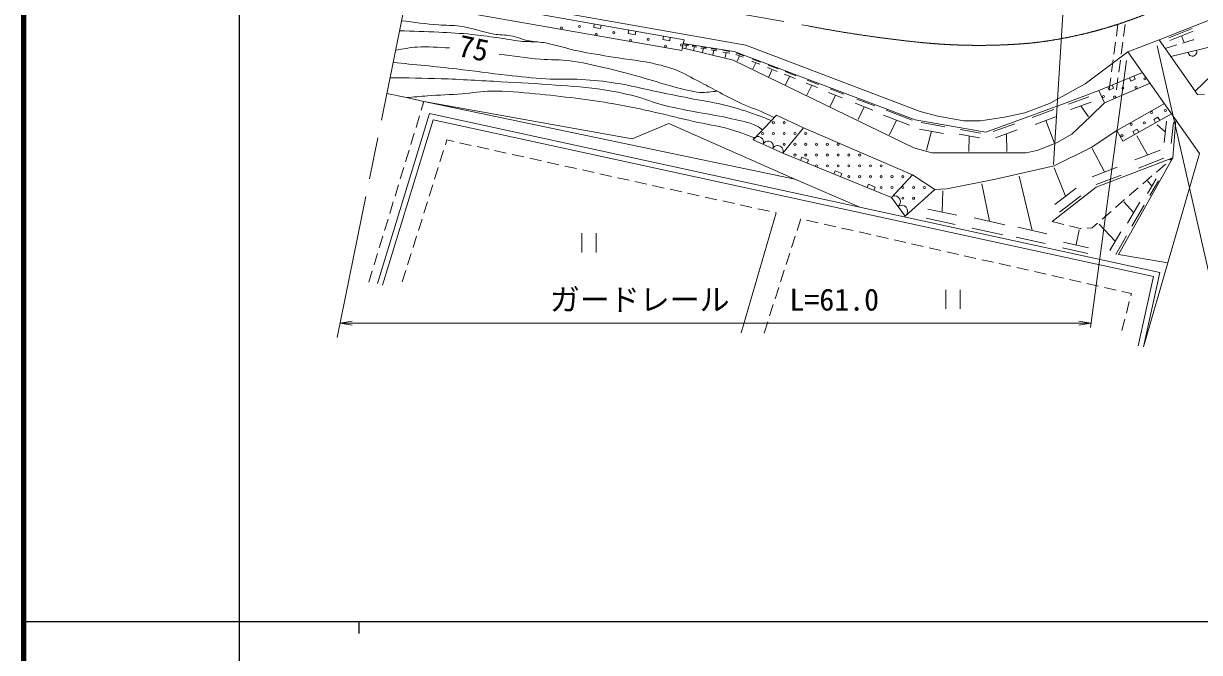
# Model space of a CAD drawing. Units: millimetres, scale not verified. Extents: x 40000 to 680000, y 20000 to 380000.
# Drawn here: x 40000 to 138168, y 202409 to 254874 of the extents above; entities that cross this region are included whole.
import ezdxf
from ezdxf.enums import TextEntityAlignment as Align

# ---------------------------------------------------------------- set-up
doc = ezdxf.new("R2010")
doc.units = ezdxf.units.MM
doc.header["$LTSCALE"] = 1000
doc.linetypes.add('CHAIN', pattern=[18.5, 12, -1.5, 3.5, -1.5])
for name, color, linetype, lineweight in [('M-BGD', 7, 'Continuous', 13), ('M-BMK', 2, 'CHAIN', 13), ('M-STR-HTXT', 7, 'Continuous', 13), ('M-STR-STRC', 7, 'Continuous', 13), ('M-TTL', 2, 'Continuous', 140), ('M-TTL-BAND', 7, 'Continuous', 25)]:
    doc.layers.add(name, color=color, linetype=linetype, lineweight=lineweight)
doc.styles.add('ＭＳ ゴシック', font='')
doc.styles.get('ＭＳ ゴシック').set_extended_font_data('MS Gothic')

# ---------------------------------------------------------------- blocks, each defined once
blk = doc.blocks.new('田')
at = {"color": 7, "linetype": 'Continuous', "lineweight": 13}
for p, q in [((-0.75, 2), (-0.75, 0)), ((0.75, 0), (0.75, 2))]:
    blk.add_line(p, q, dxfattribs=at)
blk = doc.blocks.new('open_arrow')
at = {"color": 0, "linetype": 'Continuous', "lineweight": -2}
blk.add_lwpolyline([(7.5, 1.25), (0, 0), (7.5, -1.25)], dxfattribs=at)

msp = doc.modelspace()

# ---------------------------------------------------------------- linework, layer by layer
at = {"layer": 'M-BGD'}
for p, q in [((134808, 253507), (147001, 258367)), ((72074, 257598), (95147, 253525)), ((72165, 258043), (100309, 253061)), ((94947, 252631), (71885, 256668)), ((87648, 254849), (87596, 254553)), ((87596, 254553), (88173, 254451)), ((88173, 254451), (88225, 254747)), ((90533, 254339), (90480, 254044)), ((131361, 254809), (131228, 253817)), ((131965, 254795), (131832, 253804)), ((135604, 253668), (137552, 254456)), ((90480, 254044), (91057, 253942)), ((91057, 253942), (91109, 254238)), ((93417, 253830), (93365, 253535)), ((93365, 253535), (93941, 253433)), ((93941, 253433), (93993, 253728)), ((95147, 253525), (94947, 252631)), ((131161, 253322), (131028, 252331)), ((131765, 253309), (131632, 252317)), ((132200, 252523), (134808, 253507)), ((138004, 248957), (134808, 253507)), ((135704, 253446), (137652, 254233)), ((136678, 253840), (136857, 253348)), ((136743, 253233), (137646, 253508)), ((137646, 253508), (137699, 253526)), ((94993, 252838), (99245, 251832)), ((95078, 253216), (99334, 252548)), ((95181, 253066), (95499, 253017)), ((95183, 253143), (95501, 253093)), ((95340, 253041), (95286, 252797)), ((95817, 252951), (96184, 252894)), ((95824, 253042), (96191, 252985)), ((96000, 252922), (95941, 252647)), ((96551, 252822), (96975, 252755)), ((96565, 252926), (96989, 252860)), ((96763, 252789), (96692, 252473)), ((97384, 252680), (97875, 252603)), ((97394, 252796), (97886, 252720)), ((97630, 252641), (97548, 252275)), ((98370, 252499), (98951, 252408)), ((98386, 252641), (98967, 252550)), ((98660, 252454), (98566, 252028)), ((99334, 252548), (114435, 246854)), ((99522, 252416), (100126, 252185)), ((100309, 253061), (114860, 247546)), ((128634, 249838), (132200, 252523)), ((138163, 244033), (132200, 252523)), ((135308, 252796), (136264, 253087)), ((139350, 252987), (135786, 252115)), ((99245, 251832), (114312, 244494)), ((99468, 252289), (100072, 252058)), ((99770, 252173), (99562, 251725)), ((100803, 251731), (101475, 251474)), ((100864, 251903), (101536, 251646)), ((101139, 251602), (100880, 251083)), ((102175, 251401), (102993, 251089)), ((130962, 251835), (130828, 250844)), ((131565, 251822), (131432, 250831)), ((102096, 251194), (102914, 250881)), ((102505, 251038), (102217, 250434)), ((103497, 250643), (104404, 250296)), ((103576, 250865), (104483, 250519)), ((103950, 250470), (103608, 249767)), ((129777, 249298), (133411, 250798)), ((130762, 250349), (130629, 249358)), ((131365, 250335), (131232, 249344)), ((132321, 250348), (132436, 250071)), ((132799, 250221), (132684, 250498)), ((137803, 249243), (139992, 251305)), ((105324, 249903), (106271, 249540)), ((105797, 249722), (105401, 248900)), ((105422, 250159), (106369, 249797)), ((107330, 249429), (108479, 248990)), ((125640, 248217), (128634, 249838)), ((130240, 248250), (134047, 249893)), ((130504, 249598), (130619, 249321)), ((130619, 249321), (130982, 249471)), ((130982, 249471), (130868, 249748)), ((132436, 250071), (132799, 250221)), ((70328, 249026), (71960, 248691)), ((71960, 248691), (73424, 248371)), ((73203, 247646), (73424, 248371)), ((73424, 248371), (90810, 245256)), ((73424, 248371), (104392, 241904)), ((107204, 249127), (108353, 248687)), ((107779, 248907), (107330, 247965)), ((109570, 248572), (111054, 248004)), ((126810, 248174), (129777, 249298)), ((127225, 248142), (128939, 248764)), ((129777, 249298), (130240, 248250)), ((138004, 248957), (138593, 248938)), ((109427, 248222), (110911, 247654)), ((110169, 247938), (109662, 246861)), ((112011, 247638), (114181, 246808)), ((114860, 247546), (116318, 247144)), ((120325, 245808), (126810, 248174)), ((121901, 247053), (123588, 247432)), ((123588, 247432), (125640, 248217)), ((124214, 247048), (126016, 247703)), ((127403, 247706), (129117, 248328)), ((128260, 248017), (128903, 247098)), ((129067, 247115), (130240, 248250)), ((131282, 245941), (135237, 248199)), ((69537, 233180), (73891, 247372)), ((69967, 233048), (74200, 246844)), ((72765, 246212), (73057, 247168)), ((73891, 247372), (134853, 234119)), ((74200, 246844), (134317, 233775)), ((90810, 245256), (93877, 246543)), ((93877, 246543), (104392, 241904)), ((102846, 247224), (100898, 245184)), ((105121, 246165), (102846, 247224)), ((111794, 247238), (113964, 246408)), ((112879, 246823), (112295, 245600)), ((114435, 246854), (120325, 245808)), ((114926, 246626), (116921, 246267)), ((116318, 247144), (118489, 246765)), ((118489, 246765), (119901, 246752)), ((119901, 246752), (121901, 247053)), ((120954, 245865), (122756, 246519)), ((124444, 246452), (126246, 247107)), ((125345, 246779), (126033, 244945)), ((127505, 245650), (129067, 247115)), ((131764, 245060), (135834, 247348)), ((134349, 246858), (134698, 247054)), ((134496, 246596), (134349, 246858)), ((135315, 245841), (134632, 246425)), ((134698, 247054), (134845, 246792)), ((135420, 246729), (135211, 244953)), ((136007, 246630), (135799, 244855)), ((135948, 243681), (136185, 246848)), ((72327, 244777), (72619, 245733)), ((103382, 244047), (105121, 246165)), ((105121, 246165), (114213, 242249)), ((114806, 246064), (116800, 245704)), ((115803, 245884), (115382, 244313)), ((118112, 245637), (119795, 245333)), ((118201, 246036), (119884, 245733)), ((118954, 245485), (118908, 244193)), ((121151, 245346), (122953, 246001)), ((122052, 245673), (122073, 244188)), ((126295, 244941), (127505, 245650)), ((129121, 244547), (131282, 245941)), ((131764, 245060), (131282, 245941)), ((132606, 245877), (132955, 246073)), ((132753, 245616), (132606, 245877)), ((133824, 243909), (132940, 245513)), ((132955, 246073), (133102, 245812)), ((75214, 244766), (75339, 245162)), ((75339, 245162), (75910, 245036)), ((76398, 244928), (77374, 244712)), ((77862, 244604), (78839, 244389)), ((100898, 245184), (103382, 244047)), ((114312, 244494), (115816, 244102)), ((124689, 244321), (126295, 244941)), ((126044, 243005), (129121, 244547)), ((71890, 243342), (72181, 244299)), ((74765, 243335), (75064, 244289)), ((79327, 244281), (80304, 244065)), ((80792, 243957), (81768, 243741)), ((82256, 243633), (83233, 243418)), ((103382, 244047), (112445, 240357)), ((104857, 243446), (104970, 243724)), ((104970, 243724), (105526, 243498)), ((105526, 243498), (105413, 243220)), ((115816, 244102), (123694, 244088)), ((123694, 244088), (124689, 244321)), ((130250, 242501), (129207, 244437)), ((129543, 241233), (135948, 243681)), ((135948, 243681), (131415, 235613)), ((134878, 244324), (132769, 243495)), ((135197, 243639), (133088, 242810)), ((133483, 227892), (138163, 244033)), ((135700, 243466), (135948, 243681)), ((71452, 241908), (71744, 242864)), ((74315, 241904), (74615, 242858)), ((83721, 243310), (84698, 243094)), ((85186, 242986), (86162, 242770)), ((86650, 242662), (87627, 242447)), ((107636, 242315), (107749, 242593)), ((107749, 242593), (108305, 242366)), ((121146, 241900), (126044, 243005)), ((126980, 240469), (126042, 242845)), ((131293, 242902), (129206, 242100)), ((134567, 242483), (135322, 243138)), ((88115, 242339), (89092, 242123)), ((89580, 242015), (90556, 241799)), ((91044, 241692), (92021, 241476)), ((104392, 241904), (109808, 239564)), ((108305, 242366), (108191, 242089)), ((114213, 242249), (112445, 240357)), ((116089, 241039), (114213, 242249)), ((117073, 241099), (121146, 241900)), ((120632, 238382), (120004, 241514)), ((124209, 237605), (123113, 242129)), ((131632, 242238), (129545, 241436)), ((133433, 241501), (134189, 242156)), ((134196, 241300), (133817, 241748)), ((134552, 241915), (133841, 240685)), ((134734, 241762), (134023, 240531)), ((71014, 240473), (71306, 241429)), ((73866, 240473), (74165, 241427)), ((92509, 241368), (93486, 241152)), ((93974, 241044), (94950, 240828)), ((95438, 240721), (96415, 240505)), ((110414, 241183), (110527, 241461)), ((110527, 241461), (111083, 241235)), ((111083, 241235), (110970, 240957)), ((113608, 238813), (116089, 241039)), ((116089, 241039), (117073, 241099)), ((116698, 239137), (116738, 240918)), ((125875, 238350), (129543, 241233)), ((127871, 241146), (126089, 239791)), ((132300, 240518), (133055, 241173)), ((70576, 239038), (70868, 239995)), ((73416, 239042), (73716, 239996)), ((96903, 240397), (97880, 240181)), ((98368, 240073), (99344, 239858)), ((99832, 239750), (100809, 239534)), ((112445, 240357), (113608, 238813)), ((128256, 240507), (126473, 239151)), ((131166, 239536), (131922, 240191)), ((132676, 239086), (131859, 239995)), ((133187, 239964), (132165, 238208)), ((133554, 239734), (132532, 237979)), ((70138, 237604), (70430, 238560)), ((72966, 237611), (73266, 238565)), ((102842, 239085), (99904, 229076)), ((101297, 239426), (102274, 239210)), ((102762, 239102), (102842, 239085)), ((104577, 237618), (104883, 238570)), ((117778, 238113), (115352, 238628)), ((117912, 238880), (115485, 239394)), ((121907, 238096), (119357, 238669)), ((130033, 238553), (130789, 239208)), ((105360, 238479), (106336, 238259)), ((106824, 238149), (107799, 237928)), ((108287, 237818), (109262, 237598)), ((121752, 237239), (119202, 237811)), ((125419, 237332), (122999, 237878)), ((125875, 238350), (126845, 238107)), ((127330, 237986), (128214, 237765)), ((127860, 236409), (128127, 237673)), ((128214, 237765), (128303, 237772)), ((128801, 237807), (129206, 237836)), ((129206, 237836), (129655, 238226)), ((131137, 236722), (129802, 238143)), ((69700, 236169), (69992, 237125)), ((72517, 236180), (72817, 237134)), ((104117, 236191), (104423, 237142)), ((109750, 237488), (110725, 237268)), ((111213, 237158), (112188, 236937)), ((112676, 236827), (113652, 236607)), ((125294, 236515), (122874, 237061)), ((128909, 236168), (126812, 236650)), ((131592, 237501), (130682, 235943)), ((132084, 237154), (131173, 235596)), ((69262, 234734), (69554, 235691)), ((72067, 234748), (72367, 235703)), ((103657, 234763), (103963, 235715)), ((114139, 236497), (115115, 236277)), ((115603, 236167), (116578, 235946)), ((117066, 235836), (118041, 235616)), ((128839, 235684), (126741, 236165)), ((131415, 235613), (135519, 234914)), ((118529, 235506), (119504, 235286)), ((119992, 235176), (120968, 234955)), ((121455, 234845), (122431, 234625)), ((68824, 233300), (69116, 234256)), ((71618, 233317), (71917, 234271)), ((103197, 233335), (103503, 234287)), ((122918, 234515), (123894, 234295)), ((124382, 234185), (125357, 233964)), ((125845, 233854), (126820, 233634)), ((134317, 233775), (133044, 227988)), ((134853, 234119), (133483, 227892)), ((102737, 231907), (103043, 232859)), ((127308, 233524), (128283, 233304)), ((128771, 233194), (129747, 232973)), ((130234, 232863), (131210, 232643)), ((131697, 232533), (132481, 232356)), ((132311, 231681), (132066, 230711)), ((132481, 232356), (132433, 232166)), ((102277, 230480), (102583, 231432)), ((101817, 229052), (102123, 230004)), ((131944, 230226), (131699, 229257))]:
    msp.add_line(p, q, dxfattribs=at)
for centre in [(84907, 254495), (86407, 254626), (87802, 253981), (89279, 254109), (90674, 253485), (92148, 253563), (93586, 252982), (94939, 253089), (133605, 250262), (131765, 249480), (132876, 249533), (130157, 248792), (131088, 248739), (134177, 247449), (135319, 247618), (102600, 246600), (103500, 246600), (132463, 246465), (133563, 246592), (101701, 245701), (102600, 245701), (103501, 245700), (104400, 245701), (105300, 245700), (131702, 245513), (103500, 244800), (104401, 244800), (105300, 244801), (106201, 244800), (107100, 244801), (108000, 244800), (104401, 243900), (105300, 243901), (106200, 243900), (107100, 243901), (108001, 243901), (108901, 243900), (109800, 243900), (106200, 243001), (107101, 243000), (108000, 243000), (108900, 243000), (109800, 243001), (110701, 243000), (111600, 243001), (108901, 242100), (109801, 242100), (110700, 242100), (111601, 242100), (112501, 242101), (113401, 242100), (111601, 241200), (112500, 241201), (113400, 241200), (114301, 241201), (115201, 241201), (113401, 240301), (114301, 240300)]:
    msp.add_circle(centre, 90, dxfattribs=at)
for centre, radius, start, end in [((137576, 252520), 368, 188.81045, 18.68022), ((101312, 244995), 455, 335.39721, 155.39721), ((102140, 244615), 455, 335.39721, 155.39721), ((102968, 244236), 455, 335.39721, 155.39721), ((112706, 240011), 500, 306.99996, 105.58626), ((113307, 239212), 500, 316.82172, 126.99996)]:
    msp.add_arc(centre, radius, start, end, dxfattribs=at)
for points, knots in [([(71395, 254264), (72483, 254249), (73570, 254195), (74657, 254152), (75579, 254115), (76502, 254059), (77421, 253970), (78101, 253903), (78778, 253801), (79456, 253706), (80135, 253612), (80808, 253469), (81491, 253403), (81957, 253357), (82427, 253361), (82894, 253340)], [0, 0, 0, 0, 1, 1, 1, 2, 2, 2, 3, 3, 3, 4, 4, 4, 5, 5, 5, 5]), ([(71566, 255105), (72591, 254983), (73614, 254839), (74643, 254754), (75236, 254705), (75836, 254747), (76425, 254663), (77390, 254526), (78310, 254156), (79270, 253995), (79729, 253918), (80200, 253938), (80657, 253853), (81187, 253755), (81688, 253533), (82217, 253428), (82664, 253339), (83125, 253339), (83573, 253256), (84489, 253086), (85375, 252779), (86287, 252588), (87262, 252382), (88250, 252237), (89233, 252071), (90420, 251871), (91624, 251764), (92797, 251494), (93381, 251360), (93961, 251199), (94518, 250978), (95174, 250717), (95784, 250350), (96411, 250026), (96917, 249765), (97416, 249490), (97920, 249226), (98509, 248918), (99089, 248591), (99692, 248310), (100401, 247980), (101143, 247726), (101858, 247409), (102129, 247289), (102395, 247159), (102662, 247031)], [0, 0, 0, 0, 1, 1, 1, 2, 2, 2, 3, 3, 3, 4, 4, 4, 5, 5, 5, 6, 6, 6, 7, 7, 7, 8, 8, 8, 9, 9, 9, 10, 10, 10, 11, 11, 11, 12, 12, 12, 13, 13, 13, 14, 14, 14, 15, 15, 15, 15]), ([(71065, 252644), (71661, 252754), (72258, 252875), (72863, 252914), (73759, 252971), (74658, 252867), (75556, 252843)], [0, 0, 0, 0, 1, 1, 1, 2, 2, 2, 2]), ([(79700, 252303), (80852, 252167), (81999, 251992), (83155, 251895), (83980, 251826), (84814, 251874), (85635, 251771), (86610, 251649), (87567, 251409), (88524, 251186), (89654, 250923), (90772, 250611), (91890, 250300), (92702, 250075), (93500, 249797), (94317, 249592), (95038, 249411), (95756, 249183), (96497, 249131), (96971, 249097), (97446, 249194), (97920, 249226)], [0, 0, 0, 0, 1, 1, 1, 2, 2, 2, 3, 3, 3, 4, 4, 4, 5, 5, 5, 6, 6, 6, 7, 7, 7, 7]), ([(70858, 251631), (72617, 251452), (74378, 251287), (76135, 251088), (77554, 250927), (78968, 250716), (80388, 250561), (81456, 250445), (82524, 250317), (83597, 250258), (84595, 250202), (85597, 250268), (86594, 250207), (87532, 250150), (88470, 250057), (89399, 249913), (90604, 249726), (91788, 249418), (92983, 249174), (93968, 248973), (94953, 248772), (95939, 248577), (96846, 248398), (97766, 248276), (98663, 248050), (99509, 247837), (100339, 247559), (101163, 247271), (101589, 247122), (102005, 246948), (102424, 246782)], [0, 0, 0, 0, 1, 1, 1, 2, 2, 2, 3, 3, 3, 4, 4, 4, 5, 5, 5, 6, 6, 6, 7, 7, 7, 8, 8, 8, 9, 9, 9, 10, 10, 10, 10]), ([(70599, 250356), (72018, 250331), (73438, 250322), (74857, 250272), (76525, 250213), (78192, 250111), (79859, 250019), (81374, 249935), (82891, 249865), (84405, 249745), (85757, 249639), (87114, 249556), (88454, 249351), (89334, 249216), (90206, 249029), (91067, 248804), (91827, 248605), (92555, 248296), (93314, 248095), (94189, 247864), (95080, 247705), (95967, 247528), (96909, 247340), (97866, 247221), (98802, 247002), (99622, 246810), (100477, 246687), (101232, 246313), (101394, 246233), (101532, 246109), (101671, 245993)], [0, 0, 0, 0, 1, 1, 1, 2, 2, 2, 3, 3, 3, 4, 4, 4, 5, 5, 5, 6, 6, 6, 7, 7, 7, 8, 8, 8, 9, 9, 9, 10, 10, 10, 10]), ([(71960, 248691), (72548, 248743), (73135, 248803), (73723, 248845), (74686, 248915), (75653, 248940), (76616, 249013), (77429, 249075), (78236, 249231), (79051, 249245), (80272, 249265), (81491, 249125), (82708, 249019), (83843, 248920), (84974, 248783), (86104, 248637), (87167, 248500), (88230, 248359), (89286, 248174), (90453, 247970), (91612, 247718), (92769, 247463), (93828, 247229), (94876, 246950), (95934, 246711), (96930, 246484), (97947, 246340), (98931, 246063), (99646, 245861), (100339, 245585), (101038, 245330)], [0, 0, 0, 0, 1, 1, 1, 2, 2, 2, 3, 3, 3, 4, 4, 4, 5, 5, 5, 6, 6, 6, 7, 7, 7, 8, 8, 8, 9, 9, 9, 10, 10, 10, 10])]:
    msp.add_open_spline(points, degree=3, knots=knots, dxfattribs=at)
at = {"layer": 'M-BMK'}
for p, q in [((73449, 260341), (105502, 254675)), ((66182, 228685), (72502, 259696))]:
    msp.add_line(p, q, dxfattribs=at)
for centre, radius, start, end in [((119994, 289741), 36730, 276.61537, 292.38003), ((125991, 361660), 108930, 259.15889, 264.19057), ((119776, 302211), 49158, 264.38265, 275.1927)]:
    msp.add_arc(centre, radius, start, end, dxfattribs=at)
at = {"layer": 'M-STR-HTXT'}
for p, q in [((134637, 253019), (140162, 228701)), ((132076, 251800), (129058, 229521)), ((66427, 229884), (129106, 229876))]:
    msp.add_line(p, q, dxfattribs=at)
at = {"layer": 'M-STR-STRC'}
msp.add_line((125973, 243120), (127561, 268453), dxfattribs=at)
at = {"layer": 'M-TTL'}
msp.add_line((40000, 380000), (40000, 20000), dxfattribs=at)
at = {"layer": 'M-TTL-BAND'}
for p, q in [((58000, 370000), (58000, 20000)), ((40000, 205000), (579000, 205000)), ((68000, 205000), (68000, 204000))]:
    msp.add_line(p, q, dxfattribs=at)

# ---------------------------------------------------------------- block references
at = {"layer": 'M-BGD', "xscale": 800, "yscale": 800}
for p in [(87205, 235782), (117592, 231061)]:
    msp.add_blockref('田', p, dxfattribs=at)
at = {"layer": 'M-STR-HTXT', "xscale": 133, "yscale": 133}
msp.add_blockref('open_arrow', (66427, 229884), dxfattribs=at)
at = {"layer": 'M-STR-HTXT', "xscale": 133, "yscale": 133, "rotation": 180}
msp.add_blockref('open_arrow', (129106, 229876), dxfattribs=at)

# ---------------------------------------------------------------- texts
at = {"layer": 'M-BGD', "style": 'ＭＳ ゴシック'}
msp.add_text('75', height=1833, rotation=348.22, dxfattribs=at).set_placement((76055, 251644), align=Align.BOTTOM_LEFT)
at = {"layer": 'M-STR-HTXT', "style": 'ＭＳ ゴシック'}
msp.add_text('ガードレール\u3000\u3000L=61.0', height=1833, rotation=359.993, dxfattribs=at).set_placement((97679, 230380), align=Align.BOTTOM_CENTER)

doc.saveas('drawing.dxf')
